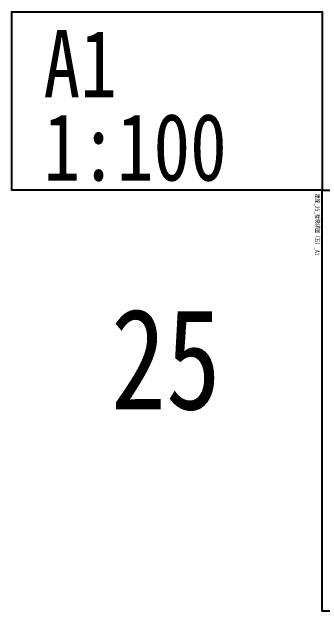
# Model space of a CAD drawing. Extents: x -518115 to 389031, y -231062 to 1628073.
# Drawn here: x 101830 to 132830, y -112277 to -52418 of the extents above; entities that cross this region are included whole.
import ezdxf

# ---------------------------------------------------------------- set-up
doc = ezdxf.new("R2010")
doc.units = 0
doc.header["$LTSCALE"] = 1000
doc.header["$MEASUREMENT"] = 0
for name, color, linetype in [('text', 7, 'Continuous'), ('图框', 140, 'Continuous'), ('导图字', 7, 'Continuous')]:
    doc.layers.add(name, color=color, linetype=linetype)
doc.layers.add('yichutu', color=7, linetype='Continuous', true_color=0xffffff, plot=False)
doc.styles.add('_TCH_LABEL', font='')
doc.styles.add('黑体', font='')
doc.styles.get('_TCH_LABEL').set_extended_font_data('SimHei')
doc.styles.get('黑体').set_extended_font_data('SimHei')

# ---------------------------------------------------------------- blocks, each defined once
blk = doc.blocks.new('yct-841-594-84100-59399.9999999999-100-1000.0')
at = {"layer": 'yichutu', "color": 7, "true_color": 0xffffff}
blk.add_lwpolyline([(0, 0), (0, 59400), (84100, 59400), (84100, 0)], close=True, dxfattribs=at)
at = {"layer": 'yichutu', "color": 7, "true_color": 0xffffff, "style": '_TCH_LABEL'}
blk.add_text('A1 1:100', height=3000, dxfattribs=at).set_placement((0, 61400))
blk = doc.blocks.new('A$C549D2611')
at = {"layer": '图框'}
blk.add_lwpolyline([(0, 0), (42050, 0), (42050, -29700), (0, -29700)], close=True, dxfattribs=at)
blk.add_lwpolyline([(0, 0), (42050, 0), (42050, -29700), (0, -29700)], close=True, dxfattribs=at)

msp = doc.modelspace()

# ---------------------------------------------------------------- linework, layer by layer
at = {"layer": 'text', "color": 2}
msp.add_lwpolyline([(132830.5, -70226.6), (101830.5, -70226.6), (101830.5, -52418.3), (132830.5, -52418.3)], close=True, dxfattribs=at)

# ---------------------------------------------------------------- block references
at = {"rotation": 270}
msp.add_blockref('A$C549D2611', (162530.5, -70226.6), dxfattribs=at)
at = {"layer": 'yichutu', "xscale": 0.5, "yscale": 0.5, "zscale": 0.5, "rotation": 270}
msp.add_blockref('yct-841-594-84100-59399.9999999999-100-1000.0', (132830.5, -70226.6), dxfattribs=at)

# ---------------------------------------------------------------- texts
at = {"layer": 'text', "color": 2, "style": '黑体', "width": 0.8}
for s, p in [('A1', (104983.8, -60943.9)), ('1:100', (104993.6, -69270))]:
    msp.add_text(s, height=6729.45, dxfattribs=at).set_placement(p)
at = {"layer": 'text', "color": 1, "style": '黑体', "width": 0.8}
msp.add_text('25', height=10094.18, dxfattribs=at).set_placement((111728.7, -92134.1))
at = {"layer": '导图字', "color": 1, "style": '黑体', "width": 0.8}
msp.add_text('建施_25_楼梯详图（五）_A1', height=420.591, rotation=270, dxfattribs=at).set_placement((132164.6, -70587.4))

doc.saveas('drawing.dxf')
